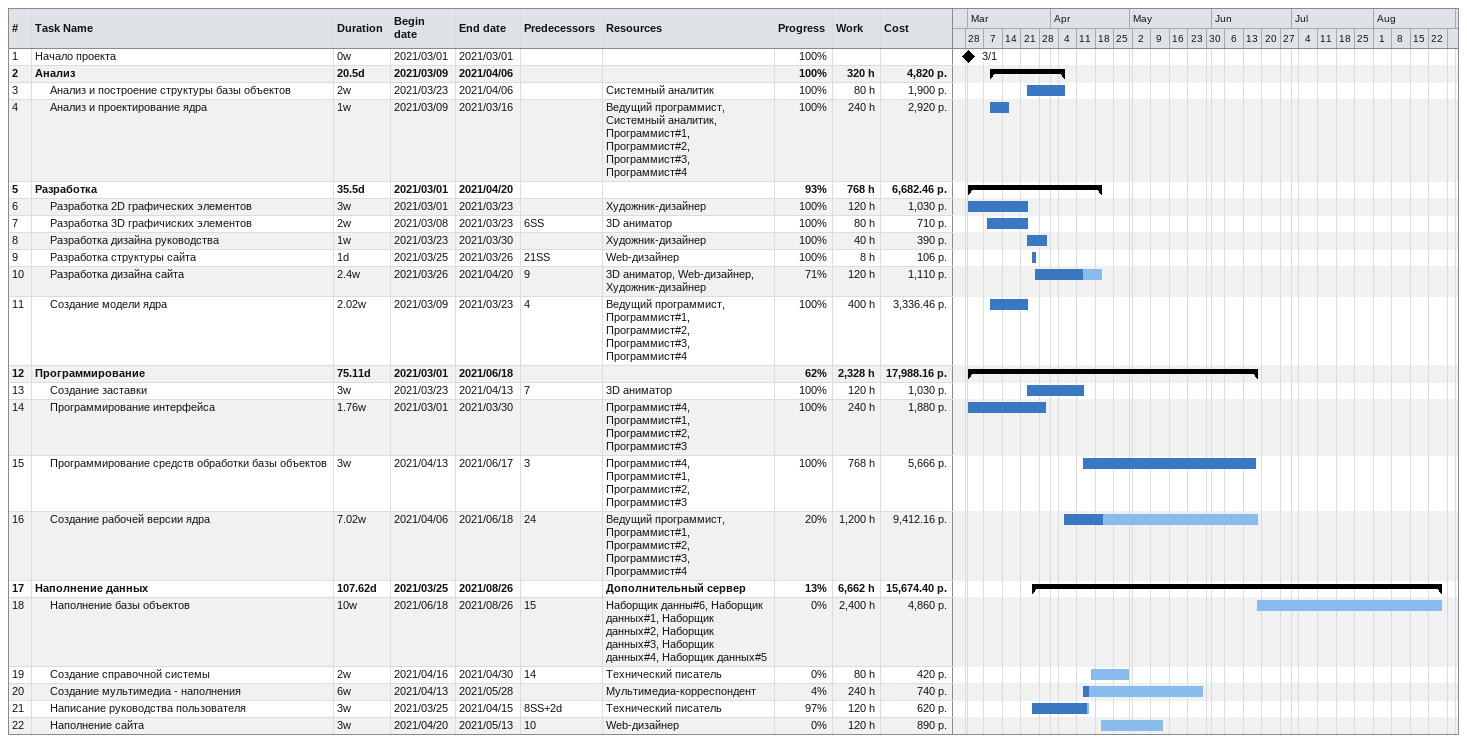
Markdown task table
| ID | Level | Task | Duration | Start | Finish | Predecessors | Resources | % complete | Work (h) | Cost (р.) |
|---|---|---|---|---|---|---|---|---|---|---|
| 1 | 1 | Начало проекта | 0w | 2021-03-01 | 2021-03-01 |  |  | 100 |  |  |
| 2 | 1 | **Анализ** | 20.5d | 2021-03-09 | 2021-04-06 |  |  | 100 | 320 | 4820 |
| 3 | 2 | Анализ и построение структуры базы объектов | 2w | 2021-03-23 | 2021-04-06 |  | Системный аналитик | 100 | 80 | 1900 |
| 4 | 2 | Анализ и проектирование ядра | 1w | 2021-03-09 | 2021-03-16 |  | Ведущий программист, Системный аналитик, Программист#1, Программист#2, Программист#3, Программист#4 | 100 | 240 | 2920 |
| 5 | 1 | **Разработка** | 35.5d | 2021-03-01 | 2021-04-20 |  |  | 93 | 768 | 6682.46 |
| 6 | 2 | Разработка 2D графических элементов | 3w | 2021-03-01 | 2021-03-23 |  | Художник-дизайнер | 100 | 120 | 1030 |
| 7 | 2 | Разработка 3D графичиских элементов | 2w | 2021-03-08 | 2021-03-23 | 6SS | 3D аниматор | 100 | 80 | 710 |
| 8 | 2 | Разработка дизайна руководства | 1w | 2021-03-23 | 2021-03-30 |  | Художник-дизайнер | 100 | 40 | 390 |
| 9 | 2 | Разработка структуры сайта | 1d | 2021-03-25 | 2021-03-26 | 21SS | Web-дизайнер | 100 | 8 | 106 |
| 10 | 2 | Разработка дизайна сайта | 2.4w | 2021-03-26 | 2021-04-20 | 9 | 3D аниматор, Web-дизайнер, Художник-дизайнер | 71 | 120 | 1110 |
| 11 | 2 | Создание модели ядра | 2.02w | 2021-03-09 | 2021-03-23 | 4 | Ведущий программист, Программист#1, Программист#2, Программист#3, Программист#4 | 100 | 400 | 3336.46 |
| 12 | 1 | **Программирование** | 75.11d | 2021-03-01 | 2021-06-18 |  |  | 62 | 2328 | 17988.16 |
| 13 | 2 | Создание заставки | 3w | 2021-03-23 | 2021-04-13 | 7 | 3D аниматор | 100 | 120 | 1030 |
| 14 | 2 | Программирование интерфейса | 1.76w | 2021-03-01 | 2021-03-30 |  | Программист#4, Программист#1, Программист#2, Программист#3 | 100 | 240 | 1880 |
| 15 | 2 | Программирование средств обработки базы объектов | 3w | 2021-04-13 | 2021-06-17 | 3 | Программист#4, Программист#1, Программист#2, Программист#3 | 100 | 768 | 5666 |
| 16 | 2 | Создание рабочей версии ядра | 7.02w | 2021-04-06 | 2021-06-18 | 24 | Ведущий программист, Программист#1, Программист#2, Программист#3, Программист#4 | 20 | 1200 | 9412.16 |
| 17 | 1 | **Наполнение данных** | 107.62d | 2021-03-25 | 2021-08-26 |  | Дополнительный сервер | 13 | 6662 | 15674.40 |
| 18 | 2 | Наполнение базы объектов | 10w | 2021-06-18 | 2021-08-26 | 15 | Наборщик данны#6, Наборщик данных#1, Наборщик данных#2, Наборщик данных#3, Наборщик данных#4, Наборщик данных#5 | 0 | 2400 | 4860 |
| 19 | 2 | Создание справочной системы | 2w | 2021-04-16 | 2021-04-30 | 14 | Технический писатель | 0 | 80 | 420 |
| 20 | 2 | Создание мультимедиа - наполнения | 6w | 2021-04-13 | 2021-05-28 |  | Мультимедиа-корреспондент | 4 | 240 | 740 |
| 21 | 2 | Написание руководства пользователя | 3w | 2021-03-25 | 2021-04-15 | 8SS+2d | Технический писатель | 97 | 120 | 620 |
| 22 | 2 | Наполнение сайта | 3w | 2021-04-20 | 2021-05-13 | 10 | Web-дизайнер | 0 | 120 | 890 |
